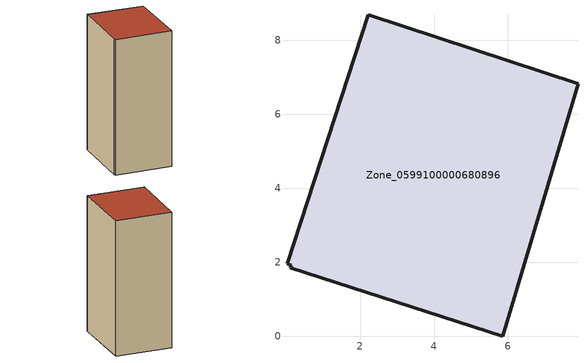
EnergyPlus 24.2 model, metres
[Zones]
Zone_0599100000680896
 floor ground (C_G): 0.12,1.84 0.14,1.92 0.02,1.95 2.22,8.69 7.89,6.82 5.86,0 z3.36
 wall outside (C_F): 5.86,0 7.89,6.82 2.22,8.69 0.02,1.95 0.14,1.92 0.12,1.84 5.86,0 z3.36:17.83
 roof outside (C_R): 0.14,1.92 0.12,1.84 5.86,0 7.89,6.82 2.22,8.69 0.02,1.95 z17.83
[BUILDING]
Pand.0599100000680896: North Axis=0; Terrain=City; Loads Convergence Tolerance Value=0.04; Temperature Convergence Tolerance Value=0.4; Solar Distribution=FullExterior; Maximum Number of Warmup Days=25; Minimum Number of Warmup Days=1
[Site:Location]
Rotterdam.The.Hague.AP_ZH_NLD Design_Conditions: Latitude=51.96; Longitude=4.45; Time Zone=1; Elevation=-4.5
[SITE:GROUNDTEMPERATURE:BUILDINGSURFACE]
18, 18, 18, 18, 18, 18, 18, 18, 18, 18, 18, 18
[MATERIAL] Thermal Absorptance=0.9; Solar Absorptance=0.7; Visible Absorptance=0.7
Name | Roughness | Thickness | Conductivity | Density | Specific Heat
G.TI.1946 | MediumSmooth | 0.15 | 1 | 540 | 1210
F.TI.1946 | Rough | 0.3 | 0.857143 | 1920 | 840
R.TI.1946 | MediumRough | 0.2 | 0.1 | 1500 | 1000
[CONSTRUCTION]
C_G: G.TI.1946
C_F: F.TI.1946
C_R: R.TI.1946
[ZONE]
Zone_0599100000680896: Type=1; Multiplier=1; Ceiling Height=Autocalculate; Volume=Autocalculate; Floor Area=autocalculate; Part of Total Floor Area=Yes
[ZONEINFILTRATION:DESIGNFLOWRATE]
Infil_Zone_0599100000680896: Zone or ZoneList or Space or SpaceList=Zone_0599100000680896; Schedule=AlwaysOn; Design Flow Rate Calculation Method=Flow/Area; Flow Rate per Floor Area=0.003; Constant Term Coefficient=1; Temperature Term Coefficient=0; Velocity Term Coefficient=0; Velocity Squared Term Coefficient=0
[HVACTEMPLATE:ZONE:IDEALLOADSAIRSYSTEM]
Zone_0599100000680896: Maximum Heating Supply Air Temperature=50; Minimum Cooling Supply Air Temperature=13; Maximum Heating Supply Air Humidity Ratio=0.0156; Minimum Cooling Supply Air Humidity Ratio=0.0077; Heating Limit=NoLimit; Cooling Limit=NoLimit; Dehumidification Control Type=ConstantSensibleHeatRatio; Cooling Sensible Heat Ratio=0.7; Dehumidification Setpoint=60; Humidification Control Type=None; Humidification Setpoint=30; Outdoor Air Method=None; Outdoor Air Flow Rate per Person=0.00944; Outdoor Air Flow Rate per Zone Floor Area=0; Outdoor Air Flow Rate per Zone=0; Demand Controlled Ventilation Type=None; Outdoor Air Economizer Type=NoEconomizer; Heat Recovery Type=None; Sensible Heat Recovery Effectiveness=0.7; Latent Heat Recovery Effectiveness=0.65
[ZONECONTROL:THERMOSTAT]
ThermostatControl_Zone_0599100000680896: Zone or ZoneList=Zone_0599100000680896; Control Type Schedule=DualSetpointControlType; Control 1=Thermostat_Zone_0599100000680896; Temperature Difference Between Cutout And Setpoint=0
[THERMOSTATSETPOINT:DUALSETPOINT]
Thermostat_Zone_0599100000680896: Heating Setpoint Temperature Schedule=HeatingSetpoint_Zone_0599100000680896; Cooling Setpoint Temperature Schedule=CoolingSetpoint_Zone_0599100000680896
[SCHEDULE:COMPACT]
HeatingSetpoint_Zone_0599100000680896: Through: 12/31, For: AllDays, Until: 24:00, 21
CoolingSetpoint_Zone_0599100000680896: Through: 12/31, For: AllDays, Until: 24:00, 24
DualSetpointControlType: Through: 12/31, For: AllDays, Until: 24:00, 4
AlwaysOn: Through: 12/31, For: AllDays, Until: 24:00, 1
